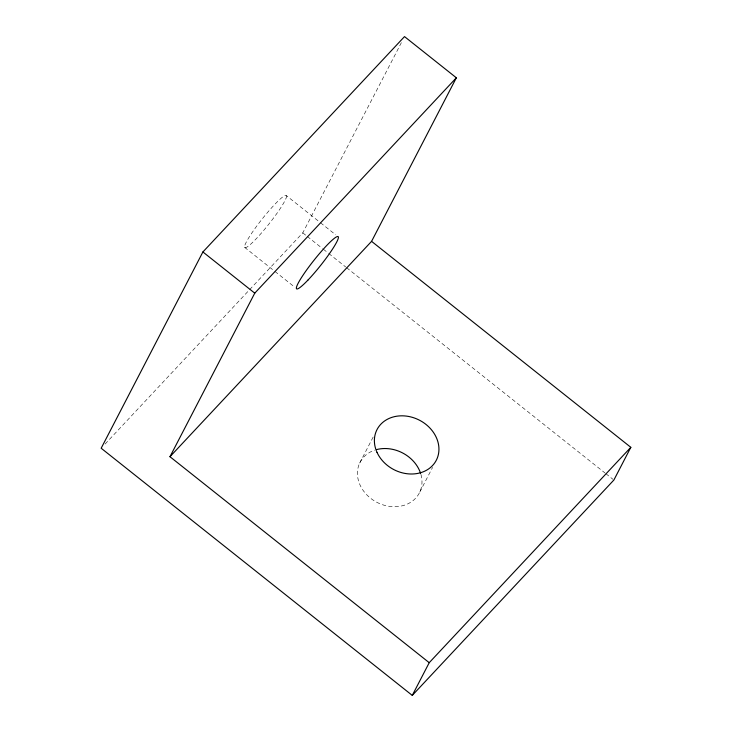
<?xml version="1.0" encoding="UTF-8"?>
<svg xmlns="http://www.w3.org/2000/svg" width="732" height="732" viewBox="0 0 732 732"><rect width="100%" height="100%" fill="white"/><g stroke="black" fill="none" stroke-linecap="round" stroke-linejoin="round"><path stroke-width="0.55" stroke-dasharray="3.66 2.75" d="M249.639 289.634L302.774 232.868L401.365 42.666M359.696 463.045L373.567 436.281M419.738 492.197L432.575 467.419M105.079 444.059L248.853 290.467M286.514 195.746A33.379 4.209 -51.5 0 1 256.209 238.769A33.379 4.209 -51.5 0 1 253.876 230.049A33.379 4.209 -51.5 0 1 286.514 195.746L319.591 222.025M320.479 222.738L335.677 234.807M302.774 232.868L306.351 235.704M307.239 236.418L322.437 248.496M323.334 249.2L327.808 252.75M328.695 253.464L345.687 266.96M346.575 267.674L604.934 472.927M605.831 473.641L612.986 479.323M244.552 247.297L274.052 270.739M274.948 271.444L294.612 287.072M420.918 474.4A33.379 27.834 27.4 0 1 400.294 506.215A33.379 27.834 27.4 0 1 360.089 485.115A33.379 27.834 27.4 0 1 374.711 450.143"/><path stroke-width="1.1" d="M202.901 251.964L101.172 448.231L412.272 695.4L613.874 480.036L630.828 447.325L371.582 241.35L456.356 77.793L404.512 36.6L202.901 251.964L254.754 293.157L169.97 456.713L429.227 662.689L412.272 695.4M254.754 293.157L456.356 77.793M169.97 456.713L371.582 241.35M429.227 662.689L630.828 447.325M376.879 449.512A33.379 27.834 27.4 0 1 420.589 473.311M377.044 452.413A33.379 27.834 27.4 0 0 432.594 465.506A33.379 27.834 27.4 0 0 410.368 416.819A33.379 27.834 27.4 0 0 377.044 452.413M308.062 279.972A33.379 4.209 -51.5 0 0 338.358 236.939A33.379 4.209 -51.5 0 0 305.729 271.243A33.379 4.209 -51.5 0 0 308.062 279.972"/></g></svg>
